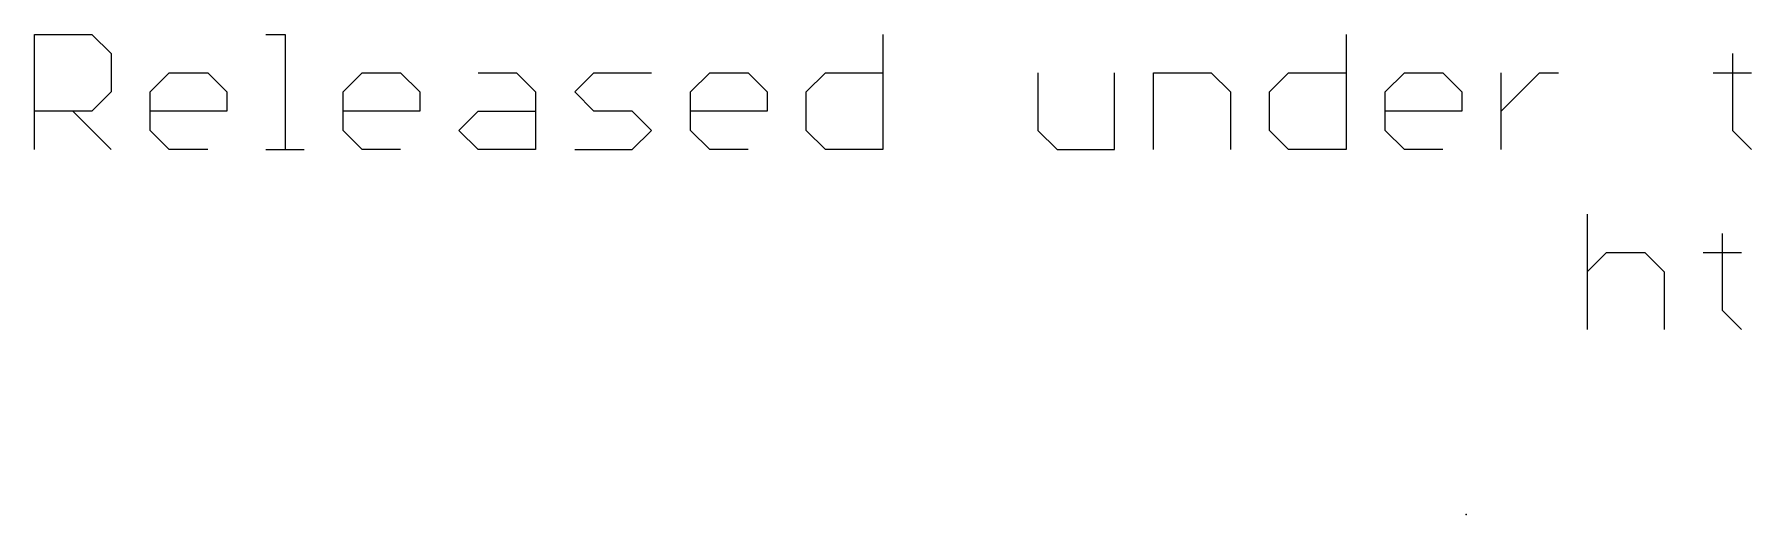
# Model space of a CAD drawing. Extents: x -34 to 73, y -22 to 30.
# Drawn here: x -34.21 to -9.93, y -21.59 to -14.81 of the extents above; entities that cross this region are included whole.
import ezdxf

# ---------------------------------------------------------------- set-up
doc = ezdxf.new("R2010")
doc.units = 0
doc.layers.add('23', color=53, linetype='CONTINUOUS')
doc.layers.add('51', color=53, linetype='CONTINUOUS')

msp = doc.modelspace()

# ---------------------------------------------------------------- linework, layer by layer
at = {"layer": '23'}
msp.add_point((-13.97, -21.59), dxfattribs=at)
at = {"layer": '51'}
for p, q in [((-34.2138, -16.4338), (-34.2138, -14.8068)), ((-34.2138, -14.8068), (-33.4003, -14.8068)), ((-33.4003, -14.8068), (-33.1291, -15.078)), ((-30.9395, -14.8068), (-30.6683, -14.8068)), ((-30.6683, -14.8068), (-30.6683, -16.4338)), ((-22.2148, -14.8068), (-22.2148, -16.4338)), ((-15.6661, -14.8068), (-15.6661, -16.4338)), ((-33.1291, -15.078), (-33.1291, -15.6203)), ((-10.2039, -15.078), (-10.2039, -16.1626)), ((-32.5766, -15.6203), (-32.3055, -15.3491)), ((-32.3055, -15.3491), (-31.7632, -15.3491)), ((-31.7632, -15.3491), (-31.492, -15.6203)), ((-29.8481, -15.6203), (-29.5769, -15.3491)), ((-29.5769, -15.3491), (-29.0346, -15.3491)), ((-29.0346, -15.3491), (-28.7634, -15.6203)), ((-27.9397, -15.3491), (-27.3974, -15.3491)), ((-27.3974, -15.3491), (-27.1262, -15.6203)), ((-26.5737, -15.6203), (-26.3026, -15.3491)), ((-26.3026, -15.3491), (-25.4891, -15.3491)), ((-24.9366, -15.6203), (-24.6654, -15.3491)), ((-24.6654, -15.3491), (-24.1231, -15.3491)), ((-24.1231, -15.3491), (-23.8519, -15.6203)), ((-23.2994, -15.6203), (-23.0283, -15.3491)), ((-23.0283, -15.3491), (-22.2148, -15.3491)), ((-20.0251, -15.3491), (-20.0251, -16.1626)), ((-18.9405, -16.4338), (-18.9405, -15.3491)), ((-18.388, -16.4338), (-18.388, -15.3491)), ((-18.388, -15.3491), (-17.5745, -15.3491)), ((-17.5745, -15.3491), (-17.3033, -15.6203)), ((-16.7508, -15.6203), (-16.4796, -15.3491)), ((-16.4796, -15.3491), (-15.6661, -15.3491)), ((-15.1136, -15.6203), (-14.8425, -15.3491)), ((-14.8425, -15.3491), (-14.3002, -15.3491)), ((-14.3002, -15.3491), (-14.029, -15.6203)), ((-13.4765, -16.4338), (-13.4765, -15.3491)), ((-13.4765, -15.8915), (-12.9342, -15.3491)), ((-12.9342, -15.3491), (-12.663, -15.3491)), ((-10.475, -15.3491), (-9.9327, -15.3491)), ((-33.1291, -15.6203), (-33.4003, -15.8915)), ((-32.5766, -16.1626), (-32.5766, -15.6203)), ((-31.492, -15.6203), (-31.492, -15.8915)), ((-29.8481, -16.1626), (-29.8481, -15.6203)), ((-28.7634, -15.6203), (-28.7634, -15.8915)), ((-27.1262, -15.6203), (-27.1262, -16.4338)), ((-26.3026, -15.8915), (-26.5737, -15.6203)), ((-24.9366, -16.1626), (-24.9366, -15.6203)), ((-23.8519, -15.6203), (-23.8519, -15.8915)), ((-23.2994, -16.1626), (-23.2994, -15.6203)), ((-17.3033, -15.6203), (-17.3033, -16.4338)), ((-16.7508, -16.1626), (-16.7508, -15.6203)), ((-15.1136, -16.1626), (-15.1136, -15.6203)), ((-14.029, -15.6203), (-14.029, -15.8915)), ((-33.4003, -15.8915), (-34.2138, -15.8915)), ((-33.6715, -15.8915), (-33.1291, -16.4338)), ((-31.492, -15.8915), (-32.5766, -15.8915)), ((-28.7634, -15.8915), (-29.8481, -15.8915)), ((-28.2109, -16.1626), (-27.9397, -15.8915)), ((-27.9397, -15.8915), (-27.1262, -15.8915)), ((-25.7602, -15.8915), (-26.3026, -15.8915)), ((-25.4891, -16.1626), (-25.7602, -15.8915)), ((-23.8519, -15.8915), (-24.9366, -15.8915)), ((-14.029, -15.8915), (-15.1136, -15.8915)), ((-32.3055, -16.4338), (-32.5766, -16.1626)), ((-29.5769, -16.4338), (-29.8481, -16.1626)), ((-27.9397, -16.4338), (-28.2109, -16.1626)), ((-25.7602, -16.4338), (-25.4891, -16.1626)), ((-24.6654, -16.4338), (-24.9366, -16.1626)), ((-23.0283, -16.4338), (-23.2994, -16.1626)), ((-20.0251, -16.1626), (-19.7539, -16.4338)), ((-16.4796, -16.4338), (-16.7508, -16.1626)), ((-14.8425, -16.4338), (-15.1136, -16.1626)), ((-10.2039, -16.1626), (-9.9327, -16.4338)), ((-31.7632, -16.4338), (-32.3055, -16.4338)), ((-30.9395, -16.4338), (-30.3972, -16.4338)), ((-29.0346, -16.4338), (-29.5769, -16.4338)), ((-27.1262, -16.4338), (-27.9397, -16.4338)), ((-26.5737, -16.4338), (-25.7602, -16.4338)), ((-24.1231, -16.4338), (-24.6654, -16.4338)), ((-22.2148, -16.4338), (-23.0283, -16.4338)), ((-19.7539, -16.4338), (-18.9405, -16.4338)), ((-15.6661, -16.4338), (-16.4796, -16.4338)), ((-14.3002, -16.4338), (-14.8425, -16.4338)), ((-12.2566, -17.3468), (-12.2566, -18.9738)), ((-10.3483, -17.618), (-10.3483, -18.7026)), ((-12.2566, -18.1603), (-11.9855, -17.8891)), ((-11.9855, -17.8891), (-11.4432, -17.8891)), ((-11.4432, -17.8891), (-11.172, -18.1603)), ((-10.6195, -17.8891), (-10.0772, -17.8891)), ((-11.172, -18.1603), (-11.172, -18.9738)), ((-10.3483, -18.7026), (-10.0772, -18.9738))]:
    msp.add_line(p, q, dxfattribs=at)

doc.saveas('drawing.dxf')
